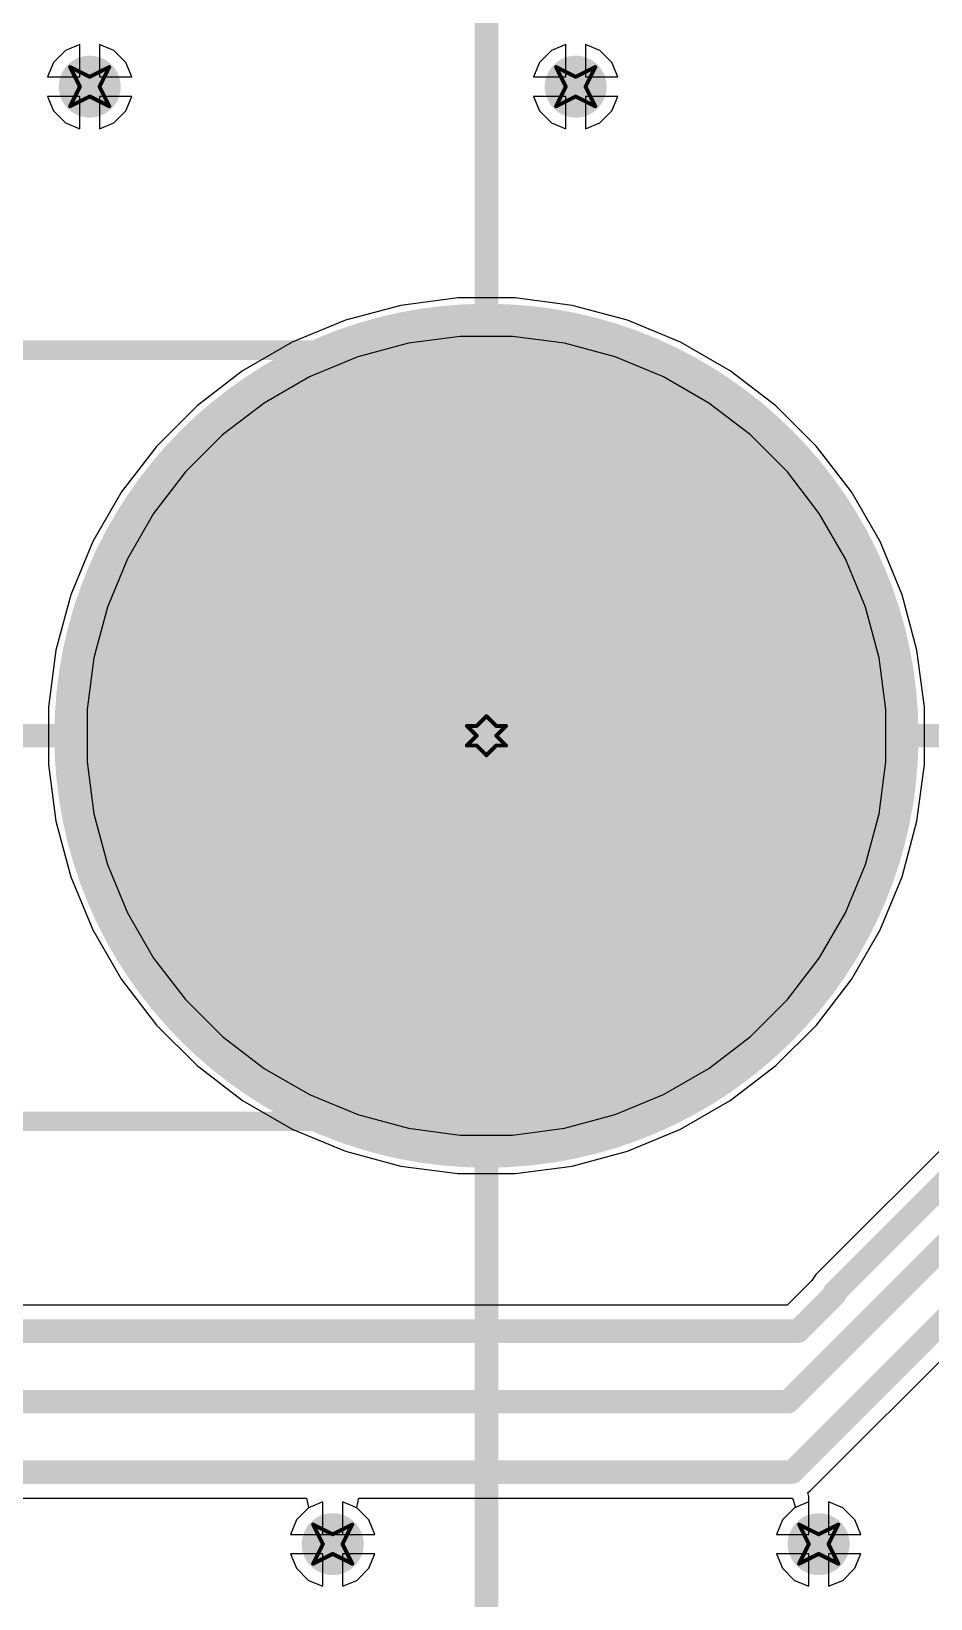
# Model space of a CAD drawing. Header units: inches. Extents: x -48 to 200, y -49 to 27.
# Drawn here: x 1.701 to 2.16, y 0.49 to 1.291 of the extents above; entities that cross this region are included whole.
import ezdxf

# ---------------------------------------------------------------- set-up
doc = ezdxf.new("R2010")
doc.units = ezdxf.units.IN
doc.header["$MEASUREMENT"] = 0
for name, color, linetype in [('Bottom Layer', 5, 'Continuous'), ('Bottom Overlay', 54, 'Continuous'), ('Bottom Solder', 6, 'Continuous'), ('Dimension', 6, 'Continuous'), ('Drill Drawing', 1, 'Continuous'), ('Multi-Layer', 9, 'Continuous'), ('Pad Holes', 156, 'Continuous'), ('Top Layer', 1, 'Continuous'), ('Top Solder', 216, 'Continuous'), ('Via Holes', 16, 'Continuous')]:
    doc.layers.add(name, color=color, linetype=linetype)

# ---------------------------------------------------------------- blocks, each defined once
blk = doc.blocks.new('RV4NAYSD503A_B_19')
at = {"layer": 'Bottom Overlay'}
for points in [[(-0.55796, 0.00126, 0.01, 0.01, -0.924155), (0.55517, 0.08915, 0.01, 0.01, 0)], [(0.55517, -0.08663, 0.01, 0.01, -0.924155), (-0.55796, 0.00126, 0.01, 0.01, 0)]]:
    blk.add_lwpolyline(points, format="xyseb", dxfattribs=at)

msp = doc.modelspace()

# ---------------------------------------------------------------- hatches: boundary and pattern name
at = {"layer": 'Bottom Layer'}
h = msp.add_hatch(color=5, dxfattribs=at)
edge = h.paths.add_edge_path()
edge.add_arc((1.73052, 1.26238), 0.01181, 0, 360)
h = msp.add_hatch(color=5, dxfattribs=at)
edge = h.paths.add_edge_path()
edge.add_arc((1.97855, 1.26238), 0.01181, 0, 360)
h = msp.add_hatch(color=5, dxfattribs=at)
edge = h.paths.add_edge_path()
edge.add_arc((1.85454, 0.51828), 0.01181, 0, 360)
h = msp.add_hatch(color=5, dxfattribs=at)
edge = h.paths.add_edge_path()
edge.add_arc((2.10257, 0.51828), 0.01181, 0, 360)
at = {"layer": 'Bottom Solder'}
h = msp.add_hatch(color=6, dxfattribs=at)
edge = h.paths.add_edge_path()
edge.add_arc((1.73052, 1.26238), 0.01581, 0, 360)
h = msp.add_hatch(color=6, dxfattribs=at)
edge = h.paths.add_edge_path()
edge.add_arc((1.97855, 1.26238), 0.01581, 0, 360)
h = msp.add_hatch(color=6, dxfattribs=at)
edge = h.paths.add_edge_path()
edge.add_arc((1.933, 0.931), 0.22054, 0, 360)
h = msp.add_hatch(color=6, dxfattribs=at)
edge = h.paths.add_edge_path()
edge.add_arc((1.85454, 0.51828), 0.01581, 0, 360)
h = msp.add_hatch(color=6, dxfattribs=at)
edge = h.paths.add_edge_path()
edge.add_arc((2.10257, 0.51828), 0.01581, 0, 360)
at = {"layer": 'Multi-Layer'}
h = msp.add_hatch(color=9, dxfattribs=at)
edge = h.paths.add_edge_path()
edge.add_arc((1.933, 0.931), 0.21654, 0, 360)
at = {"layer": 'Pad Holes'}
h = msp.add_hatch(color=7, dxfattribs=at)
edge = h.paths.add_edge_path()
edge.add_arc((1.933, 0.931), 0.19685, 0, 360)
at = {"layer": 'Top Layer'}
h = msp.add_hatch(color=1, dxfattribs=at)
edge = h.paths.add_edge_path()
edge.add_arc((1.73052, 1.26238), 0.01181, 0, 360)
h = msp.add_hatch(color=1, dxfattribs=at)
edge = h.paths.add_edge_path()
edge.add_arc((1.97855, 1.26238), 0.01181, 0, 360)
h = msp.add_hatch(color=1, dxfattribs=at)
edge = h.paths.add_edge_path()
edge.add_arc((1.933, 0.931), 0.21654, 0, 360)
h = msp.add_hatch(color=1, dxfattribs=at)
edge = h.paths.add_edge_path()
edge.add_arc((1.85454, 0.51828), 0.01181, 0, 360)
h = msp.add_hatch(color=1, dxfattribs=at)
edge = h.paths.add_edge_path()
edge.add_arc((2.10257, 0.51828), 0.01181, 0, 360)
at = {"layer": 'Top Solder'}
h = msp.add_hatch(color=216, dxfattribs=at)
edge = h.paths.add_edge_path()
edge.add_arc((1.73052, 1.26238), 0.01581, 0, 360)
h = msp.add_hatch(color=216, dxfattribs=at)
edge = h.paths.add_edge_path()
edge.add_arc((1.97855, 1.26238), 0.01581, 0, 360)
h = msp.add_hatch(color=216, dxfattribs=at)
edge = h.paths.add_edge_path()
edge.add_arc((1.933, 0.931), 0.22054, 0, 360)
h = msp.add_hatch(color=216, dxfattribs=at)
edge = h.paths.add_edge_path()
edge.add_arc((1.85454, 0.51828), 0.01581, 0, 360)
h = msp.add_hatch(color=216, dxfattribs=at)
edge = h.paths.add_edge_path()
edge.add_arc((2.10257, 0.51828), 0.01581, 0, 360)
at = {"layer": 'Via Holes'}
h = msp.add_hatch(color=7, dxfattribs=at)
edge = h.paths.add_edge_path()
edge.add_arc((1.73052, 1.26238), 0.00591, 0, 360)
h = msp.add_hatch(color=7, dxfattribs=at)
edge = h.paths.add_edge_path()
edge.add_arc((1.97855, 1.26238), 0.00591, 0, 360)
h = msp.add_hatch(color=7, dxfattribs=at)
edge = h.paths.add_edge_path()
edge.add_arc((1.85454, 0.51828), 0.00591, 0, 360)
h = msp.add_hatch(color=7, dxfattribs=at)
edge = h.paths.add_edge_path()
edge.add_arc((2.10257, 0.51828), 0.00591, 0, 360)

# ---------------------------------------------------------------- linework, layer by layer
at = {"layer": 'Bottom Layer'}
for p, q in [((1.71816, 1.28087), (1.71203, 1.27473)), ((1.72552, 1.28391), (1.71816, 1.28087)), ((1.72552, 1.26738), (1.72552, 1.28391)), ((1.74287, 1.28087), (1.73552, 1.28391)), ((1.73552, 1.28391), (1.73552, 1.26738)), ((1.74901, 1.27473), (1.74287, 1.28087)), ((1.9662, 1.28087), (1.96006, 1.27473)), ((1.97355, 1.28391), (1.9662, 1.28087)), ((1.97355, 1.26738), (1.97355, 1.28391)), ((1.99091, 1.28087), (1.98355, 1.28391)), ((1.98355, 1.28391), (1.98355, 1.26738)), ((1.99704, 1.27473), (1.99091, 1.28087)), ((1.71203, 1.27473), (1.70898, 1.26738)), ((1.75206, 1.26738), (1.74901, 1.27473)), ((1.96006, 1.27473), (1.95701, 1.26738)), ((2.00009, 1.26738), (1.99704, 1.27473)), ((1.70898, 1.26738), (1.72552, 1.26738)), ((1.73552, 1.26738), (1.75206, 1.26738)), ((1.95701, 1.26738), (1.97355, 1.26738)), ((1.98355, 1.26738), (2.00009, 1.26738)), ((1.72552, 1.25738), (1.70898, 1.25738)), ((1.70898, 1.25738), (1.71203, 1.25002)), ((1.72552, 1.24084), (1.72552, 1.25738)), ((1.75206, 1.25738), (1.73552, 1.25738)), ((1.73552, 1.25738), (1.73552, 1.24084)), ((1.74901, 1.25002), (1.75206, 1.25738)), ((1.97355, 1.25738), (1.95701, 1.25738)), ((1.95701, 1.25738), (1.96006, 1.25002)), ((1.97355, 1.24084), (1.97355, 1.25738)), ((2.00009, 1.25738), (1.98355, 1.25738)), ((1.98355, 1.25738), (1.98355, 1.24084)), ((1.99704, 1.25002), (2.00009, 1.25738)), ((1.71203, 1.25002), (1.71816, 1.24389)), ((1.74287, 1.24389), (1.74901, 1.25002)), ((1.96006, 1.25002), (1.9662, 1.24389)), ((1.99091, 1.24389), (1.99704, 1.25002)), ((1.71816, 1.24389), (1.72552, 1.24084)), ((1.73552, 1.24084), (1.74287, 1.24389)), ((1.9662, 1.24389), (1.97355, 1.24084)), ((1.98355, 1.24084), (1.99091, 1.24389)), ((1.89315, 1.13136), (1.86733, 1.12445)), ((1.91964, 1.13485), (1.89315, 1.13136)), ((1.94636, 1.13485), (1.91964, 1.13485)), ((1.97285, 1.13136), (1.94636, 1.13485)), ((1.99867, 1.12445), (1.97285, 1.13136)), ((1.86733, 1.12445), (1.84265, 1.11422)), ((2.02335, 1.11422), (1.99867, 1.12445)), ((1.84265, 1.11422), (1.8195, 1.10086)), ((2.0465, 1.10086), (2.02335, 1.11422)), ((1.8195, 1.10086), (1.7983, 1.08459)), ((2.0677, 1.08459), (2.0465, 1.10086)), ((1.7983, 1.08459), (1.77941, 1.0657)), ((2.08659, 1.0657), (2.0677, 1.08459)), ((1.77941, 1.0657), (1.76314, 1.0445)), ((2.10286, 1.0445), (2.08659, 1.0657)), ((1.76314, 1.0445), (1.74978, 1.02135)), ((2.11622, 1.02135), (2.10286, 1.0445)), ((1.74978, 1.02135), (1.73955, 0.99667)), ((2.12645, 0.99667), (2.11622, 1.02135)), ((1.73955, 0.99667), (1.73264, 0.97085)), ((2.13336, 0.97085), (2.12645, 0.99667)), ((1.73264, 0.97085), (1.72915, 0.94436)), ((2.13685, 0.94436), (2.13336, 0.97085)), ((1.72915, 0.94436), (1.72915, 0.91764)), ((2.13685, 0.91764), (2.13685, 0.94436)), ((1.72915, 0.91764), (1.73264, 0.89115)), ((2.13336, 0.89115), (2.13685, 0.91764)), ((1.73264, 0.89115), (1.73955, 0.86533)), ((2.12645, 0.86533), (2.13336, 0.89115)), ((1.73955, 0.86533), (1.74978, 0.84065)), ((2.11622, 0.84065), (2.12645, 0.86533)), ((1.74978, 0.84065), (1.76314, 0.8175)), ((2.10286, 0.8175), (2.11622, 0.84065)), ((1.76314, 0.8175), (1.77941, 0.7963)), ((2.08659, 0.7963), (2.10286, 0.8175)), ((1.77941, 0.7963), (1.7983, 0.77741)), ((2.0677, 0.77741), (2.08659, 0.7963)), ((1.7983, 0.77741), (1.8195, 0.76114)), ((2.0465, 0.76114), (2.0677, 0.77741)), ((1.8195, 0.76114), (1.84265, 0.74778)), ((2.02335, 0.74778), (2.0465, 0.76114)), ((1.84265, 0.74778), (1.86733, 0.73755)), ((1.99867, 0.73755), (2.02335, 0.74778)), ((1.86733, 0.73755), (1.89315, 0.73064)), ((1.97285, 0.73064), (1.99867, 0.73755)), ((1.89315, 0.73064), (1.91964, 0.72715)), ((1.94636, 0.72715), (1.97285, 0.73064)), ((1.91964, 0.72715), (1.94636, 0.72715)), ((1.84218, 0.53677), (1.83604, 0.53064)), ((1.84954, 0.53982), (1.84218, 0.53677)), ((1.84954, 0.52328), (1.84954, 0.53982)), ((1.86689, 0.53677), (1.85954, 0.53982)), ((1.85954, 0.53982), (1.85954, 0.52328)), ((1.87303, 0.53064), (1.86689, 0.53677)), ((2.09021, 0.53677), (2.08408, 0.53064)), ((2.09757, 0.53982), (2.09021, 0.53677)), ((2.09757, 0.52328), (2.09757, 0.53982)), ((2.11492, 0.53677), (2.10757, 0.53982)), ((2.10757, 0.53982), (2.10757, 0.52328)), ((2.12106, 0.53064), (2.11492, 0.53677)), ((1.83604, 0.53064), (1.833, 0.52328)), ((1.87607, 0.52328), (1.87303, 0.53064)), ((2.08408, 0.53064), (2.08103, 0.52328)), ((2.1241, 0.52328), (2.12106, 0.53064)), ((1.833, 0.52328), (1.84954, 0.52328)), ((1.85954, 0.52328), (1.87607, 0.52328)), ((2.08103, 0.52328), (2.09757, 0.52328)), ((2.10757, 0.52328), (2.1241, 0.52328)), ((1.84954, 0.51328), (1.833, 0.51328)), ((1.833, 0.51328), (1.83604, 0.50593)), ((1.84954, 0.49675), (1.84954, 0.51328)), ((1.87607, 0.51328), (1.85954, 0.51328)), ((1.85954, 0.51328), (1.85954, 0.49675)), ((1.87303, 0.50593), (1.87607, 0.51328)), ((2.09757, 0.51328), (2.08103, 0.51328)), ((2.08103, 0.51328), (2.08408, 0.50593)), ((2.09757, 0.49675), (2.09757, 0.51328)), ((2.1241, 0.51328), (2.10757, 0.51328)), ((2.10757, 0.51328), (2.10757, 0.49675)), ((2.12106, 0.50593), (2.1241, 0.51328)), ((1.83604, 0.50593), (1.84218, 0.49979)), ((1.86689, 0.49979), (1.87303, 0.50593)), ((2.08408, 0.50593), (2.09021, 0.49979)), ((2.11492, 0.49979), (2.12106, 0.50593)), ((1.84218, 0.49979), (1.84954, 0.49675)), ((1.85954, 0.49675), (1.86689, 0.49979)), ((2.09021, 0.49979), (2.09757, 0.49675)), ((2.10757, 0.49675), (2.11492, 0.49979))]:
    msp.add_line(p, q, dxfattribs=at)
at = {"layer": 'Dimension'}
for points in [[(1.933, -0.069, 0.012, 0.012, 0), (1.933, 1.931, 0.012, 0.012, 0)], [(1.603, 1.12785, 0.01, 0.01, 0), (1.933, 1.12785, 0.01, 0.01, 0)], [(-0.067, 0.931, 0.012, 0.012, 0), (3.933, 0.931, 0.012, 0.012, 0)], [(1.603, 0.73415, 0.01, 0.01, 0), (1.933, 0.73415, 0.01, 0.01, 0)]]:
    msp.add_lwpolyline(points, format="xyseb", dxfattribs=at)
for points in [[(1.9305, 1.12785, 0.005, 0.005, 1), (1.9355, 1.12785, 0.005, 0.005, 1)], [(1.9305, 0.73415, 0.005, 0.005, 1), (1.9355, 0.73415, 0.005, 0.005, 1)]]:
    msp.add_lwpolyline(points, format="xyseb", close=True, dxfattribs=at)
at = {"layer": 'Drill Drawing'}
for points in [[(1.72052, 1.27238, 0.002, 0.002, 0), (1.73052, 1.26738, 0.002, 0.002, 0)], [(1.72052, 1.27238, 0.002, 0.002, 0), (1.72552, 1.26238, 0.002, 0.002, 0)], [(1.73052, 1.26738, 0.002, 0.002, 0), (1.74052, 1.27238, 0.002, 0.002, 0)], [(1.73552, 1.26238, 0.002, 0.002, 0), (1.74052, 1.27238, 0.002, 0.002, 0)], [(1.96855, 1.27238, 0.002, 0.002, 0), (1.97855, 1.26738, 0.002, 0.002, 0)], [(1.96855, 1.27238, 0.002, 0.002, 0), (1.97355, 1.26238, 0.002, 0.002, 0)], [(1.97855, 1.26738, 0.002, 0.002, 0), (1.98855, 1.27238, 0.002, 0.002, 0)], [(1.98355, 1.26238, 0.002, 0.002, 0), (1.98855, 1.27238, 0.002, 0.002, 0)], [(1.72052, 1.25238, 0.002, 0.002, 0), (1.72552, 1.26238, 0.002, 0.002, 0)], [(1.72052, 1.25238, 0.002, 0.002, 0), (1.73052, 1.25738, 0.002, 0.002, 0)], [(1.73052, 1.25738, 0.002, 0.002, 0), (1.74052, 1.25238, 0.002, 0.002, 0)], [(1.73552, 1.26238, 0.002, 0.002, 0), (1.74052, 1.25238, 0.002, 0.002, 0)], [(1.96855, 1.25238, 0.002, 0.002, 0), (1.97355, 1.26238, 0.002, 0.002, 0)], [(1.96855, 1.25238, 0.002, 0.002, 0), (1.97855, 1.25738, 0.002, 0.002, 0)], [(1.97855, 1.25738, 0.002, 0.002, 0), (1.98855, 1.25238, 0.002, 0.002, 0)], [(1.98355, 1.26238, 0.002, 0.002, 0), (1.98855, 1.25238, 0.002, 0.002, 0)], [(1.923, 0.936, 0.002, 0.002, 0), (1.928, 0.931, 0.002, 0.002, 0)], [(1.923, 0.936, 0.002, 0.002, 0), (1.928, 0.936, 0.002, 0.002, 0)], [(1.928, 0.936, 0.002, 0.002, 0), (1.933, 0.941, 0.002, 0.002, 0)], [(1.933, 0.941, 0.002, 0.002, 0), (1.938, 0.936, 0.002, 0.002, 0)], [(1.938, 0.936, 0.002, 0.002, 0), (1.943, 0.936, 0.002, 0.002, 0)], [(1.938, 0.931, 0.002, 0.002, 0), (1.943, 0.936, 0.002, 0.002, 0)], [(1.923, 0.926, 0.002, 0.002, 0), (1.928, 0.931, 0.002, 0.002, 0)], [(1.938, 0.931, 0.002, 0.002, 0), (1.943, 0.926, 0.002, 0.002, 0)], [(1.923, 0.926, 0.002, 0.002, 0), (1.928, 0.926, 0.002, 0.002, 0)], [(1.928, 0.926, 0.002, 0.002, 0), (1.933, 0.921, 0.002, 0.002, 0)], [(1.933, 0.921, 0.002, 0.002, 0), (1.938, 0.926, 0.002, 0.002, 0)], [(1.938, 0.926, 0.002, 0.002, 0), (1.943, 0.926, 0.002, 0.002, 0)], [(1.84454, 0.52828, 0.002, 0.002, 0), (1.85454, 0.52328, 0.002, 0.002, 0)], [(1.84454, 0.52828, 0.002, 0.002, 0), (1.84954, 0.51828, 0.002, 0.002, 0)], [(1.85454, 0.52328, 0.002, 0.002, 0), (1.86454, 0.52828, 0.002, 0.002, 0)], [(1.85954, 0.51828, 0.002, 0.002, 0), (1.86454, 0.52828, 0.002, 0.002, 0)], [(2.09257, 0.52828, 0.002, 0.002, 0), (2.10257, 0.52328, 0.002, 0.002, 0)], [(2.09257, 0.52828, 0.002, 0.002, 0), (2.09757, 0.51828, 0.002, 0.002, 0)], [(2.10257, 0.52328, 0.002, 0.002, 0), (2.11257, 0.52828, 0.002, 0.002, 0)], [(2.10757, 0.51828, 0.002, 0.002, 0), (2.11257, 0.52828, 0.002, 0.002, 0)], [(1.84454, 0.50828, 0.002, 0.002, 0), (1.84954, 0.51828, 0.002, 0.002, 0)], [(1.84454, 0.50828, 0.002, 0.002, 0), (1.85454, 0.51328, 0.002, 0.002, 0)], [(1.85454, 0.51328, 0.002, 0.002, 0), (1.86454, 0.50828, 0.002, 0.002, 0)], [(1.85954, 0.51828, 0.002, 0.002, 0), (1.86454, 0.50828, 0.002, 0.002, 0)], [(2.09257, 0.50828, 0.002, 0.002, 0), (2.09757, 0.51828, 0.002, 0.002, 0)], [(2.09257, 0.50828, 0.002, 0.002, 0), (2.10257, 0.51328, 0.002, 0.002, 0)], [(2.10257, 0.51328, 0.002, 0.002, 0), (2.11257, 0.50828, 0.002, 0.002, 0)], [(2.10757, 0.51828, 0.002, 0.002, 0), (2.11257, 0.50828, 0.002, 0.002, 0)]]:
    msp.add_lwpolyline(points, format="xyseb", dxfattribs=at)
for points in [[(1.72002, 1.27238, 0.001, 0.001, 1), (1.72102, 1.27238, 0.001, 0.001, 1)], [(1.72002, 1.27238, 0.001, 0.001, 1), (1.72102, 1.27238, 0.001, 0.001, 1)], [(1.74002, 1.27238, 0.001, 0.001, 1), (1.74102, 1.27238, 0.001, 0.001, 1)], [(1.74002, 1.27238, 0.001, 0.001, 1), (1.74102, 1.27238, 0.001, 0.001, 1)], [(1.96805, 1.27238, 0.001, 0.001, 1), (1.96905, 1.27238, 0.001, 0.001, 1)], [(1.96805, 1.27238, 0.001, 0.001, 1), (1.96905, 1.27238, 0.001, 0.001, 1)], [(1.98805, 1.27238, 0.001, 0.001, 1), (1.98905, 1.27238, 0.001, 0.001, 1)], [(1.98805, 1.27238, 0.001, 0.001, 1), (1.98905, 1.27238, 0.001, 0.001, 1)], [(1.73002, 1.26738, 0.001, 0.001, 1), (1.73102, 1.26738, 0.001, 0.001, 1)], [(1.73002, 1.26738, 0.001, 0.001, 1), (1.73102, 1.26738, 0.001, 0.001, 1)], [(1.97805, 1.26738, 0.001, 0.001, 1), (1.97905, 1.26738, 0.001, 0.001, 1)], [(1.97805, 1.26738, 0.001, 0.001, 1), (1.97905, 1.26738, 0.001, 0.001, 1)], [(1.72502, 1.26238, 0.001, 0.001, 1), (1.72602, 1.26238, 0.001, 0.001, 1)], [(1.72502, 1.26238, 0.001, 0.001, 1), (1.72602, 1.26238, 0.001, 0.001, 1)], [(1.73002, 1.25738, 0.001, 0.001, 1), (1.73102, 1.25738, 0.001, 0.001, 1)], [(1.73002, 1.25738, 0.001, 0.001, 1), (1.73102, 1.25738, 0.001, 0.001, 1)], [(1.73502, 1.26238, 0.001, 0.001, 1), (1.73602, 1.26238, 0.001, 0.001, 1)], [(1.73502, 1.26238, 0.001, 0.001, 1), (1.73602, 1.26238, 0.001, 0.001, 1)], [(1.97305, 1.26238, 0.001, 0.001, 1), (1.97405, 1.26238, 0.001, 0.001, 1)], [(1.97305, 1.26238, 0.001, 0.001, 1), (1.97405, 1.26238, 0.001, 0.001, 1)], [(1.97805, 1.25738, 0.001, 0.001, 1), (1.97905, 1.25738, 0.001, 0.001, 1)], [(1.97805, 1.25738, 0.001, 0.001, 1), (1.97905, 1.25738, 0.001, 0.001, 1)], [(1.98305, 1.26238, 0.001, 0.001, 1), (1.98405, 1.26238, 0.001, 0.001, 1)], [(1.98305, 1.26238, 0.001, 0.001, 1), (1.98405, 1.26238, 0.001, 0.001, 1)], [(1.72002, 1.25238, 0.001, 0.001, 1), (1.72102, 1.25238, 0.001, 0.001, 1)], [(1.72002, 1.25238, 0.001, 0.001, 1), (1.72102, 1.25238, 0.001, 0.001, 1)], [(1.74002, 1.25238, 0.001, 0.001, 1), (1.74102, 1.25238, 0.001, 0.001, 1)], [(1.74002, 1.25238, 0.001, 0.001, 1), (1.74102, 1.25238, 0.001, 0.001, 1)], [(1.96805, 1.25238, 0.001, 0.001, 1), (1.96905, 1.25238, 0.001, 0.001, 1)], [(1.96805, 1.25238, 0.001, 0.001, 1), (1.96905, 1.25238, 0.001, 0.001, 1)], [(1.98805, 1.25238, 0.001, 0.001, 1), (1.98905, 1.25238, 0.001, 0.001, 1)], [(1.98805, 1.25238, 0.001, 0.001, 1), (1.98905, 1.25238, 0.001, 0.001, 1)], [(1.9225, 0.936, 0.001, 0.001, 1), (1.9235, 0.936, 0.001, 0.001, 1)], [(1.9225, 0.936, 0.001, 0.001, 1), (1.9235, 0.936, 0.001, 0.001, 1)], [(1.9275, 0.936, 0.001, 0.001, 1), (1.9285, 0.936, 0.001, 0.001, 1)], [(1.9275, 0.936, 0.001, 0.001, 1), (1.9285, 0.936, 0.001, 0.001, 1)], [(1.9325, 0.941, 0.001, 0.001, 1), (1.9335, 0.941, 0.001, 0.001, 1)], [(1.9325, 0.941, 0.001, 0.001, 1), (1.9335, 0.941, 0.001, 0.001, 1)], [(1.9375, 0.936, 0.001, 0.001, 1), (1.9385, 0.936, 0.001, 0.001, 1)], [(1.9375, 0.936, 0.001, 0.001, 1), (1.9385, 0.936, 0.001, 0.001, 1)], [(1.9425, 0.936, 0.001, 0.001, 1), (1.9435, 0.936, 0.001, 0.001, 1)], [(1.9425, 0.936, 0.001, 0.001, 1), (1.9435, 0.936, 0.001, 0.001, 1)], [(1.9275, 0.931, 0.001, 0.001, 1), (1.9285, 0.931, 0.001, 0.001, 1)], [(1.9275, 0.931, 0.001, 0.001, 1), (1.9285, 0.931, 0.001, 0.001, 1)], [(1.9375, 0.931, 0.001, 0.001, 1), (1.9385, 0.931, 0.001, 0.001, 1)], [(1.9375, 0.931, 0.001, 0.001, 1), (1.9385, 0.931, 0.001, 0.001, 1)], [(1.9225, 0.926, 0.001, 0.001, 1), (1.9235, 0.926, 0.001, 0.001, 1)], [(1.9225, 0.926, 0.001, 0.001, 1), (1.9235, 0.926, 0.001, 0.001, 1)], [(1.9275, 0.926, 0.001, 0.001, 1), (1.9285, 0.926, 0.001, 0.001, 1)], [(1.9275, 0.926, 0.001, 0.001, 1), (1.9285, 0.926, 0.001, 0.001, 1)], [(1.9325, 0.921, 0.001, 0.001, 1), (1.9335, 0.921, 0.001, 0.001, 1)], [(1.9325, 0.921, 0.001, 0.001, 1), (1.9335, 0.921, 0.001, 0.001, 1)], [(1.9375, 0.926, 0.001, 0.001, 1), (1.9385, 0.926, 0.001, 0.001, 1)], [(1.9375, 0.926, 0.001, 0.001, 1), (1.9385, 0.926, 0.001, 0.001, 1)], [(1.9425, 0.926, 0.001, 0.001, 1), (1.9435, 0.926, 0.001, 0.001, 1)], [(1.9425, 0.926, 0.001, 0.001, 1), (1.9435, 0.926, 0.001, 0.001, 1)], [(1.84404, 0.52828, 0.001, 0.001, 1), (1.84504, 0.52828, 0.001, 0.001, 1)], [(1.84404, 0.52828, 0.001, 0.001, 1), (1.84504, 0.52828, 0.001, 0.001, 1)], [(1.86404, 0.52828, 0.001, 0.001, 1), (1.86504, 0.52828, 0.001, 0.001, 1)], [(1.86404, 0.52828, 0.001, 0.001, 1), (1.86504, 0.52828, 0.001, 0.001, 1)], [(2.09207, 0.52828, 0.001, 0.001, 1), (2.09307, 0.52828, 0.001, 0.001, 1)], [(2.09207, 0.52828, 0.001, 0.001, 1), (2.09307, 0.52828, 0.001, 0.001, 1)], [(2.11207, 0.52828, 0.001, 0.001, 1), (2.11307, 0.52828, 0.001, 0.001, 1)], [(2.11207, 0.52828, 0.001, 0.001, 1), (2.11307, 0.52828, 0.001, 0.001, 1)], [(1.85404, 0.52328, 0.001, 0.001, 1), (1.85504, 0.52328, 0.001, 0.001, 1)], [(1.85404, 0.52328, 0.001, 0.001, 1), (1.85504, 0.52328, 0.001, 0.001, 1)], [(2.10207, 0.52328, 0.001, 0.001, 1), (2.10307, 0.52328, 0.001, 0.001, 1)], [(2.10207, 0.52328, 0.001, 0.001, 1), (2.10307, 0.52328, 0.001, 0.001, 1)], [(1.84904, 0.51828, 0.001, 0.001, 1), (1.85004, 0.51828, 0.001, 0.001, 1)], [(1.84904, 0.51828, 0.001, 0.001, 1), (1.85004, 0.51828, 0.001, 0.001, 1)], [(1.85404, 0.51328, 0.001, 0.001, 1), (1.85504, 0.51328, 0.001, 0.001, 1)], [(1.85404, 0.51328, 0.001, 0.001, 1), (1.85504, 0.51328, 0.001, 0.001, 1)], [(1.85904, 0.51828, 0.001, 0.001, 1), (1.86004, 0.51828, 0.001, 0.001, 1)], [(1.85904, 0.51828, 0.001, 0.001, 1), (1.86004, 0.51828, 0.001, 0.001, 1)], [(2.09707, 0.51828, 0.001, 0.001, 1), (2.09807, 0.51828, 0.001, 0.001, 1)], [(2.09707, 0.51828, 0.001, 0.001, 1), (2.09807, 0.51828, 0.001, 0.001, 1)], [(2.10207, 0.51328, 0.001, 0.001, 1), (2.10307, 0.51328, 0.001, 0.001, 1)], [(2.10207, 0.51328, 0.001, 0.001, 1), (2.10307, 0.51328, 0.001, 0.001, 1)], [(2.10707, 0.51828, 0.001, 0.001, 1), (2.10807, 0.51828, 0.001, 0.001, 1)], [(2.10707, 0.51828, 0.001, 0.001, 1), (2.10807, 0.51828, 0.001, 0.001, 1)], [(1.84404, 0.50828, 0.001, 0.001, 1), (1.84504, 0.50828, 0.001, 0.001, 1)], [(1.84404, 0.50828, 0.001, 0.001, 1), (1.84504, 0.50828, 0.001, 0.001, 1)], [(1.86404, 0.50828, 0.001, 0.001, 1), (1.86504, 0.50828, 0.001, 0.001, 1)], [(1.86404, 0.50828, 0.001, 0.001, 1), (1.86504, 0.50828, 0.001, 0.001, 1)], [(2.09207, 0.50828, 0.001, 0.001, 1), (2.09307, 0.50828, 0.001, 0.001, 1)], [(2.09207, 0.50828, 0.001, 0.001, 1), (2.09307, 0.50828, 0.001, 0.001, 1)], [(2.11207, 0.50828, 0.001, 0.001, 1), (2.11307, 0.50828, 0.001, 0.001, 1)], [(2.11207, 0.50828, 0.001, 0.001, 1), (2.11307, 0.50828, 0.001, 0.001, 1)]]:
    msp.add_lwpolyline(points, format="xyseb", close=True, dxfattribs=at)
at = {"layer": 'Top Layer'}
for p, q in [((1.71816, 1.28087), (1.71203, 1.27473)), ((1.72552, 1.28391), (1.71816, 1.28087)), ((1.72552, 1.26738), (1.72552, 1.28391)), ((1.74287, 1.28087), (1.73552, 1.28391)), ((1.73552, 1.28391), (1.73552, 1.26738)), ((1.74901, 1.27473), (1.74287, 1.28087)), ((1.9662, 1.28087), (1.96006, 1.27473)), ((1.97355, 1.28391), (1.9662, 1.28087)), ((1.97355, 1.26738), (1.97355, 1.28391)), ((1.99091, 1.28087), (1.98355, 1.28391)), ((1.98355, 1.28391), (1.98355, 1.26738)), ((1.99704, 1.27473), (1.99091, 1.28087)), ((1.71203, 1.27473), (1.70898, 1.26738)), ((1.75206, 1.26738), (1.74901, 1.27473)), ((1.96006, 1.27473), (1.95701, 1.26738)), ((2.00009, 1.26738), (1.99704, 1.27473)), ((1.70898, 1.26738), (1.72552, 1.26738)), ((1.73552, 1.26738), (1.75206, 1.26738)), ((1.95701, 1.26738), (1.97355, 1.26738)), ((1.98355, 1.26738), (2.00009, 1.26738)), ((1.72552, 1.25738), (1.70898, 1.25738)), ((1.70898, 1.25738), (1.71203, 1.25002)), ((1.72552, 1.24084), (1.72552, 1.25738)), ((1.75206, 1.25738), (1.73552, 1.25738)), ((1.73552, 1.25738), (1.73552, 1.24084)), ((1.74901, 1.25002), (1.75206, 1.25738)), ((1.97355, 1.25738), (1.95701, 1.25738)), ((1.95701, 1.25738), (1.96006, 1.25002)), ((1.97355, 1.24084), (1.97355, 1.25738)), ((2.00009, 1.25738), (1.98355, 1.25738)), ((1.98355, 1.25738), (1.98355, 1.24084)), ((1.99704, 1.25002), (2.00009, 1.25738)), ((1.71203, 1.25002), (1.71816, 1.24389)), ((1.74287, 1.24389), (1.74901, 1.25002)), ((1.96006, 1.25002), (1.9662, 1.24389)), ((1.99091, 1.24389), (1.99704, 1.25002)), ((1.71816, 1.24389), (1.72552, 1.24084)), ((1.73552, 1.24084), (1.74287, 1.24389)), ((1.9662, 1.24389), (1.97355, 1.24084)), ((1.98355, 1.24084), (1.99091, 1.24389)), ((1.91835, 1.15454), (1.8893, 1.15071)), ((1.94765, 1.15454), (1.91835, 1.15454)), ((1.9767, 1.15071), (1.94765, 1.15454)), ((1.8893, 1.15071), (1.86099, 1.14313)), ((2.00501, 1.14313), (1.9767, 1.15071)), ((1.86099, 1.14313), (1.83392, 1.13191)), ((2.03208, 1.13191), (2.00501, 1.14313)), ((1.83392, 1.13191), (1.80854, 1.11726)), ((2.05746, 1.11726), (2.03208, 1.13191)), ((1.80854, 1.11726), (1.7853, 1.09942)), ((2.0807, 1.09942), (2.05746, 1.11726)), ((1.7853, 1.09942), (1.76458, 1.0787)), ((2.10142, 1.0787), (2.0807, 1.09942)), ((1.76458, 1.0787), (1.74674, 1.05546)), ((2.11926, 1.05546), (2.10142, 1.0787)), ((1.74674, 1.05546), (1.73209, 1.03008)), ((2.13391, 1.03008), (2.11926, 1.05546)), ((1.73209, 1.03008), (1.72087, 1.00301)), ((2.14513, 1.00301), (2.13391, 1.03008)), ((1.72087, 1.00301), (1.71329, 0.9747)), ((2.15271, 0.9747), (2.14513, 1.00301)), ((1.71329, 0.9747), (1.70946, 0.94565)), ((2.41563, 0.97037), (2.10113, 0.65587)), ((2.15654, 0.94565), (2.15271, 0.9747)), ((1.70946, 0.94565), (1.70946, 0.91635)), ((2.15654, 0.91635), (2.15654, 0.94565)), ((1.70946, 0.91635), (1.71329, 0.8873)), ((2.15271, 0.8873), (2.15654, 0.91635)), ((1.71329, 0.8873), (1.72087, 0.85899)), ((2.14513, 0.85899), (2.15271, 0.8873)), ((1.72087, 0.85899), (1.73209, 0.83192)), ((2.13391, 0.83192), (2.14513, 0.85899)), ((1.73209, 0.83192), (1.74674, 0.80654)), ((2.11926, 0.80654), (2.13391, 0.83192)), ((1.74674, 0.80654), (1.76458, 0.7833)), ((2.10142, 0.7833), (2.11926, 0.80654)), ((1.76458, 0.7833), (1.7853, 0.76258)), ((2.0807, 0.76258), (2.10142, 0.7833)), ((1.7853, 0.76258), (1.80854, 0.74474)), ((2.05746, 0.74474), (2.0807, 0.76258)), ((1.80854, 0.74474), (1.83392, 0.73009)), ((2.03208, 0.73009), (2.05746, 0.74474)), ((2.09837, 0.54563), (2.30271, 0.74996)), ((1.83392, 0.73009), (1.86099, 0.71887)), ((2.00501, 0.71887), (2.03208, 0.73009)), ((1.86099, 0.71887), (1.8893, 0.71129)), ((1.9767, 0.71129), (2.00501, 0.71887)), ((1.8893, 0.71129), (1.91835, 0.70746)), ((1.91835, 0.70746), (1.94765, 0.70746)), ((1.94765, 0.70746), (1.9767, 0.71129)), ((2.09911, 0.65286), (2.08651, 0.64025)), ((2.10113, 0.65587), (2.09911, 0.65286)), ((2.08651, 0.64025), (1.56335, 0.64025)), ((2.09701, 0.54471), (2.09837, 0.54563)), ((2.09755, 0.54265), (2.09701, 0.54471)), ((1.66135, 0.54175), (1.84112, 0.54175)), ((1.84215, 0.53675), (1.83604, 0.53064)), ((1.84112, 0.54175), (1.84215, 0.53691)), ((1.84215, 0.53691), (1.84215, 0.53675)), ((1.86692, 0.53691), (1.86795, 0.54175)), ((1.86692, 0.53675), (1.86692, 0.53691)), ((1.87303, 0.53064), (1.86692, 0.53675)), ((1.86795, 0.54175), (2.089, 0.54175)), ((2.09021, 0.53677), (2.08408, 0.53064)), ((2.089, 0.54175), (2.08929, 0.5418)), ((2.08929, 0.5418), (2.09074, 0.53699)), ((2.09074, 0.53699), (2.09021, 0.53677)), ((2.09757, 0.54263), (2.09755, 0.54265)), ((2.09757, 0.52328), (2.09757, 0.54263)), ((2.11492, 0.53677), (2.10757, 0.53982)), ((2.10757, 0.53982), (2.10757, 0.52328)), ((2.12106, 0.53064), (2.11492, 0.53677)), ((1.83604, 0.53064), (1.833, 0.52328)), ((1.87607, 0.52328), (1.87303, 0.53064)), ((2.08408, 0.53064), (2.08103, 0.52328)), ((2.1241, 0.52328), (2.12106, 0.53064)), ((1.833, 0.52328), (1.87607, 0.52328)), ((2.08103, 0.52328), (2.09757, 0.52328)), ((2.10757, 0.52328), (2.1241, 0.52328)), ((1.84954, 0.51328), (1.833, 0.51328)), ((1.833, 0.51328), (1.83604, 0.50593)), ((1.84954, 0.49675), (1.84954, 0.51328)), ((1.87607, 0.51328), (1.85954, 0.51328)), ((1.85954, 0.51328), (1.85954, 0.49675)), ((1.87303, 0.50593), (1.87607, 0.51328)), ((2.09757, 0.51328), (2.08103, 0.51328)), ((2.08103, 0.51328), (2.08408, 0.50593)), ((2.09757, 0.49675), (2.09757, 0.51328)), ((2.1241, 0.51328), (2.10757, 0.51328)), ((2.10757, 0.51328), (2.10757, 0.49675)), ((2.12106, 0.50593), (2.1241, 0.51328)), ((1.83604, 0.50593), (1.84218, 0.49979)), ((1.86689, 0.49979), (1.87303, 0.50593)), ((2.08408, 0.50593), (2.09021, 0.49979)), ((2.11492, 0.49979), (2.12106, 0.50593)), ((1.84218, 0.49979), (1.84954, 0.49675)), ((1.85954, 0.49675), (1.86689, 0.49979)), ((2.09021, 0.49979), (2.09757, 0.49675)), ((2.10757, 0.49675), (2.11492, 0.49979))]:
    msp.add_line(p, q, dxfattribs=at)
for points in [[(2.1105, 0.6465, 0.012, 0.012, 0), (2.425, 0.961, 0.012, 0.012, 0)], [(2.087, 0.591, 0.012, 0.012, 0), (2.432, 0.936, 0.012, 0.012, 0)], [(2.089, 0.555, 0.012, 0.012, 0), (2.445, 0.911, 0.012, 0.012, 0)], [(2.092, 0.627, 0.012, 0.012, 0), (2.111, 0.646, 0.012, 0.012, 0)], [(1.55, 0.627, 0.012, 0.012, 0), (2.092, 0.627, 0.012, 0.012, 0)], [(1.591, 0.591, 0.012, 0.012, 0), (2.087, 0.591, 0.012, 0.012, 0)], [(1.648, 0.555, 0.012, 0.012, 0), (2.089, 0.555, 0.012, 0.012, 0)]]:
    msp.add_lwpolyline(points, format="xyseb", dxfattribs=at)
for points in [[(2.1075, 0.6465, 0.006, 0.006, 1), (2.1135, 0.6465, 0.006, 0.006, 1)], [(2.108, 0.646, 0.006, 0.006, 1), (2.114, 0.646, 0.006, 0.006, 1)], [(2.089, 0.627, 0.006, 0.006, 1), (2.095, 0.627, 0.006, 0.006, 1)], [(2.089, 0.627, 0.006, 0.006, 1), (2.095, 0.627, 0.006, 0.006, 1)], [(2.084, 0.591, 0.006, 0.006, 1), (2.09, 0.591, 0.006, 0.006, 1)], [(2.084, 0.591, 0.006, 0.006, 1), (2.09, 0.591, 0.006, 0.006, 1)], [(2.086, 0.555, 0.006, 0.006, 1), (2.092, 0.555, 0.006, 0.006, 1)], [(2.086, 0.555, 0.006, 0.006, 1), (2.092, 0.555, 0.006, 0.006, 1)]]:
    msp.add_lwpolyline(points, format="xyseb", close=True, dxfattribs=at)

# ---------------------------------------------------------------- block references
at = {"rotation": 90}
msp.add_blockref('RV4NAYSD503A_B_19', (1.933, 0.931), dxfattribs=at)

doc.saveas('drawing.dxf')
